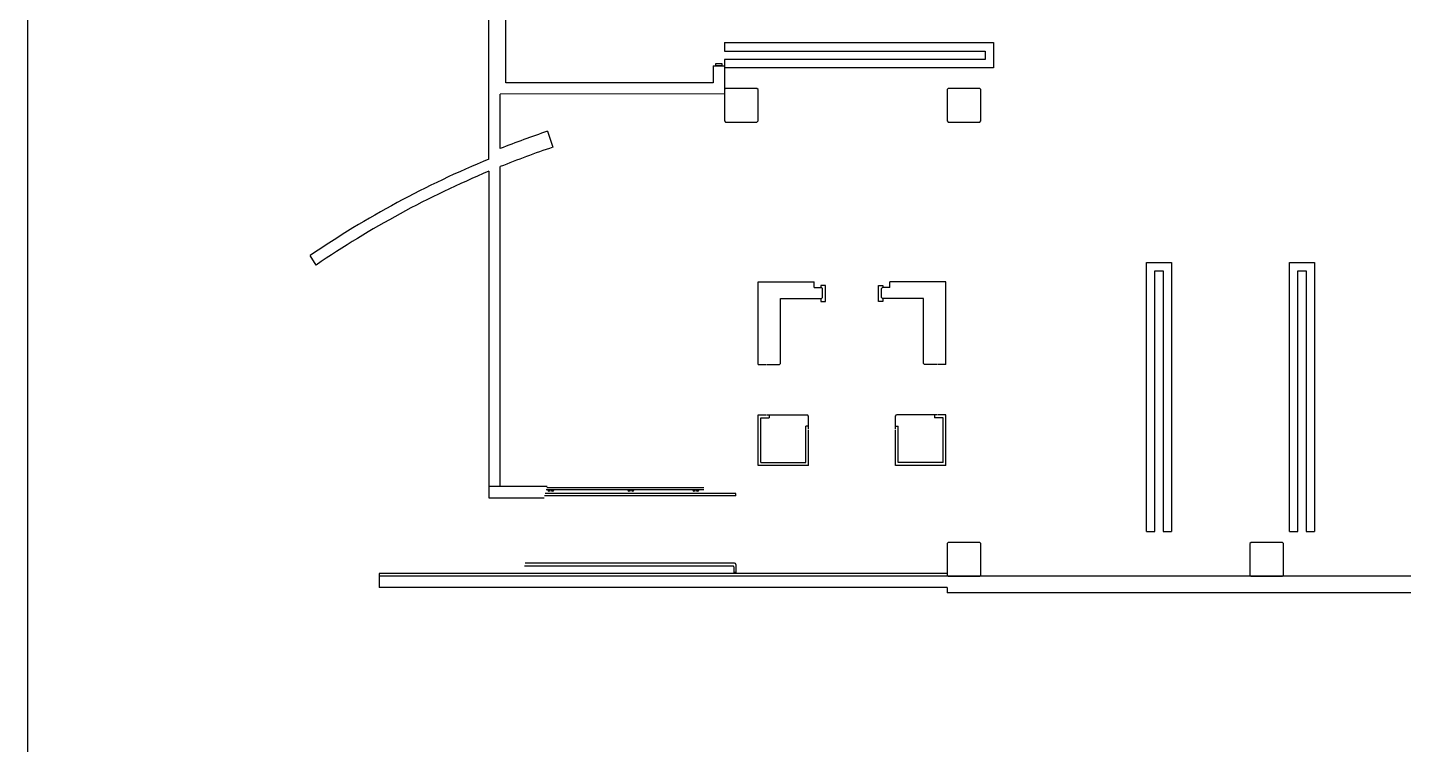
# Model space of a CAD drawing. Extents: x 1.3 to 36.8, y 1.2 to 24.4.
# Drawn here: x 11.78 to 16.89, y 6.27 to 8.94 of the extents above; entities that cross this region are included whole.
import ezdxf

# ---------------------------------------------------------------- set-up
doc = ezdxf.new("R2010")
doc.units = 0
doc.header["$LTSCALE"] = 96
doc.header["$MEASUREMENT"] = 0
doc.linetypes.add('DOT', pattern=[0.25, 0, -0.25])
for name, color, linetype in [('A-COLS', 1, 'Continuous'), ('A-FLOR-HRAL', 1, 'Continuous'), ('A-WALL-FULL', 7, 'Continuous'), ('C-PKNG-STRP', 30, 'Continuous')]:
    doc.layers.add(name, color=color, linetype=linetype)
doc.layers.add('NO PLOT - GRID', color=255, linetype='DOT', plot=False)
doc.layers.add('Non Printing', color=253, linetype='Continuous', plot=False)

# ---------------------------------------------------------------- blocks, each defined once
blk = doc.blocks.new('BLOCK')
at = {"layer": 'C-PKNG-STRP'}
for p, q in [((0, 0), (0, -192)), ((0, 0), (6, 0)), ((6, 0), (6, -186)), ((12, -186), (12, 0)), ((12, 0), (18, 0)), ((18, -192), (18, 0)), ((6, -186), (12, -186)), ((0, -192), (18, -192))]:
    blk.add_line(p, q, dxfattribs=at)

msp = doc.modelspace()

# ---------------------------------------------------------------- linework, layer by layer
at = {"layer": 'A-COLS'}
for points in [[(14.49246, 8.59107), (14.49246, 8.70825), (14.48855, 8.71216), (14.37136, 8.71216), (14.36746, 8.70825), (14.36746, 8.59107), (14.37136, 8.58716), (14.48855, 8.58716)], [(15.32058, 8.59107), (15.32058, 8.70825), (15.31667, 8.71216), (15.19949, 8.71216), (15.19558, 8.70825), (15.19558, 8.59107), (15.19949, 8.58716), (15.31667, 8.58716)], [(15.32058, 6.90357), (15.32058, 7.02075), (15.31667, 7.02466), (15.19949, 7.02466), (15.19558, 7.02075), (15.19558, 6.90357), (15.19949, 6.89966), (15.31667, 6.89966)], [(16.44558, 6.90357), (16.44558, 7.02075), (16.44167, 7.02466), (16.32449, 7.02466), (16.32058, 7.02075), (16.32058, 6.90357), (16.32449, 6.89966), (16.44167, 6.89966)]]:
    msp.add_lwpolyline(points, close=True, dxfattribs=at)
at = {"layer": 'A-FLOR-HRAL'}
for p, q in [((14.29063, 7.22062), (13.7056, 7.22062)), ((14.29063, 7.22844), (13.70785, 7.22844)), ((14.41042, 7.19849), (13.69922, 7.19849)), ((14.41042, 7.2063), (13.70147, 7.2063)), ((14.41042, 7.19849), (14.41042, 7.2063)), ((14.40001, 6.93742), (13.624, 6.93742)), ((14.40522, 6.94784), (13.627, 6.94784)), ((14.40261, 6.93482), (14.40261, 6.91268)), ((14.40261, 6.91528), (14.40261, 6.91268)), ((14.41042, 6.91268), (14.40261, 6.91268)), ((14.41042, 6.94263), (14.41042, 6.91268))]:
    msp.add_line(p, q, dxfattribs=at)
for centre in [(13.71596, 7.21737), (13.72898, 7.21737), (14.01357, 7.21737), (14.02659, 7.21737), (14.25467, 7.21737), (14.26769, 7.21737)]:
    msp.add_circle(centre, 0.00326, dxfattribs=at)
for centre, radius in [((14.40001, 6.93482), 0.0026), ((14.40522, 6.94263), 0.00521)]:
    msp.add_arc(centre, radius, 0, 90, dxfattribs=at)
at = {"layer": 'A-WALL-FULL'}
for p, q in [((13.49252, 8.44933), (13.49252, 10.64967)), ((13.55502, 8.733), (13.55502, 9.06633)), ((14.32579, 8.7955), (14.36746, 8.7955)), ((14.32579, 8.7955), (14.32579, 8.733)), ((14.36746, 8.7955), (14.36746, 8.69133)), ((14.32579, 8.733), (13.55502, 8.733)), ((14.36746, 8.69133), (13.53419, 8.69107)), ((13.53419, 8.48854), (13.53419, 8.69107)), ((13.70991, 8.55267), (13.72981, 8.49343)), ((13.49252, 8.40423), (13.49252, 7.22948)), ((13.53419, 7.23299), (13.53419, 8.42126)), ((12.85019, 8.0554), (12.82839, 8.09097)), ((14.49245, 7.99341), (14.70079, 7.99341)), ((14.49245, 7.68612), (14.49245, 7.99341)), ((14.70079, 7.97258), (14.70079, 7.99341)), ((14.74315, 7.97976), (14.72609, 7.97976)), ((14.74315, 7.92049), (14.74315, 7.97976)), ((14.93967, 7.92049), (14.93967, 7.97976)), ((14.93967, 7.97976), (14.95674, 7.97976)), ((14.98204, 7.97258), (14.98204, 7.99341)), ((15.02891, 7.99341), (14.98204, 7.99341)), ((15.19037, 7.99341), (15.02891, 7.99341)), ((15.19037, 7.68612), (15.19037, 7.99341)), ((14.57579, 7.93091), (14.65391, 7.93091)), ((14.57579, 7.69002), (14.57579, 7.93091)), ((14.65391, 7.93091), (14.72813, 7.93091)), ((14.70079, 7.97258), (14.72813, 7.97258)), ((14.72813, 7.97258), (14.73204, 7.96867)), ((14.72813, 7.93091), (14.73204, 7.93482)), ((14.73204, 7.93482), (14.73204, 7.96867)), ((14.95469, 7.97258), (14.95079, 7.96867)), ((14.95079, 7.93482), (14.95079, 7.96867)), ((14.95469, 7.93091), (14.95079, 7.93482)), ((14.98204, 7.97258), (14.95469, 7.97258)), ((15.02891, 7.93091), (14.95469, 7.93091)), ((15.10704, 7.93091), (15.02891, 7.93091)), ((15.10704, 7.69002), (15.10704, 7.93091)), ((14.49245, 7.68612), (14.5211, 7.68612)), ((14.5237, 7.68612), (14.57188, 7.68612)), ((14.57188, 7.68612), (14.57579, 7.69002)), ((15.11094, 7.68612), (15.10704, 7.69002)), ((15.15912, 7.68612), (15.11094, 7.68612)), ((15.19037, 7.68612), (15.16173, 7.68612)), ((14.49245, 7.31112), (14.49245, 7.49862)), ((14.49245, 7.49862), (14.5211, 7.49862)), ((14.50287, 7.4882), (14.53412, 7.4882)), ((14.50287, 7.32153), (14.50287, 7.4882)), ((14.5237, 7.49862), (14.67605, 7.49862)), ((14.53412, 7.49862), (14.53412, 7.4882)), ((14.67995, 7.49471), (14.67605, 7.49862)), ((14.67995, 7.44653), (14.67995, 7.49471)), ((15.00287, 7.49471), (15.00678, 7.49862)), ((15.00287, 7.44653), (15.00287, 7.49471)), ((15.15912, 7.49862), (15.00678, 7.49862)), ((15.1487, 7.49862), (15.1487, 7.4882)), ((15.17995, 7.4882), (15.1487, 7.4882)), ((15.19037, 7.49862), (15.16173, 7.49862)), ((15.17995, 7.32153), (15.17995, 7.4882)), ((15.19037, 7.31112), (15.19037, 7.49862)), ((14.66954, 7.32153), (14.66954, 7.45695)), ((14.67995, 7.45695), (14.66954, 7.45695)), ((14.67995, 7.31112), (14.67995, 7.44393)), ((15.00287, 7.45695), (15.01329, 7.45695)), ((15.00287, 7.31112), (15.00287, 7.44393)), ((15.01329, 7.32153), (15.01329, 7.45695)), ((14.50287, 7.32153), (14.66954, 7.32153)), ((15.17995, 7.32153), (15.01329, 7.32153)), ((14.67995, 7.31112), (14.49245, 7.31112)), ((15.19037, 7.31112), (15.00287, 7.31112)), ((13.70916, 7.23299), (13.49252, 7.23299)), ((13.49252, 7.23299), (13.49252, 7.19133)), ((13.49252, 7.19133), (13.69716, 7.19133)), ((13.61612, 6.91008), (13.0849, 6.91008)), ((13.0849, 6.91008), (13.0849, 6.85799)), ((15.19558, 6.91008), (13.61612, 6.91008)), ((13.61312, 6.89966), (13.0849, 6.89966)), ((13.60112, 6.85799), (13.0849, 6.85799)), ((15.19558, 6.85799), (13.60112, 6.85799)), ((15.28933, 6.89966), (13.61312, 6.89966)), ((20.94558, 6.89966), (15.19558, 6.89966)), ((15.19558, 6.85799), (15.19558, 6.83716)), ((15.331, 6.83716), (15.19558, 6.83716)), ((20.94558, 6.83716), (15.23725, 6.83716))]:
    msp.add_line(p, q, dxfattribs=at)
msp.add_lwpolyline([(14.35809, 8.7955), (14.33517, 8.7955), (14.33517, 8.80409), (14.35809, 8.80409)], close=True, dxfattribs=at)
for points in [[(14.72609, 7.93091), (14.72609, 7.92049), (14.74315, 7.92049), (14.74315, 7.97976), (14.72609, 7.97976), (14.72609, 7.97258)], [(14.95674, 7.93091), (14.95674, 7.92049), (14.93967, 7.92049), (14.93967, 7.97976), (14.95674, 7.97976), (14.95674, 7.97258)]]:
    msp.add_lwpolyline(points, dxfattribs=at)
for centre, radius, start, end in [((14.86089, 5.12624), 3.61458, 108.56773, 111.53323), ((14.86089, 5.12624), 3.55208, 108.56773, 111.93157), ((14.86752, 5.10649), 3.61458, 112.35868, 124.34268), ((14.86752, 5.10649), 3.57292, 112.63379, 124.37577)]:
    msp.add_arc(centre, radius, start, end, dxfattribs=at)
at = {"layer": 'Defpoints', "color": 0, "linetype": 'ByBlock'}
msp.add_point((13.60112, 6.85799), dxfattribs=at)
at = {"layer": 'NO PLOT - GRID'}
msp.add_line((15.09392, 24.28712), (15.09392, 1.26212), dxfattribs=at)
at = {"layer": 'Non Printing', "linetype": 'Continuous'}
msp.add_lwpolyline([(11.77771, 1.87451), (35.26892, 1.87451), (35.26892, 22.01479), (11.77771, 22.01479)], close=True, dxfattribs=at)

# ---------------------------------------------------------------- block references
at = {"layer": 'C-PKNG-STRP', "yscale": 0.005208333316844227, "zscale": 0.005208333316844241}
for p, xscale, rotation in [((14.36753, 8.88222), -0.005208333316844227, 90), ((15.9357, 7.06569), -0.005208333316844005, 180), ((16.46695, 7.06569), -0.005208333316844005, 180)]:
    msp.add_blockref('BLOCK', p, dxfattribs=dict(at, xscale=xscale, rotation=rotation))

doc.saveas('drawing.dxf')
